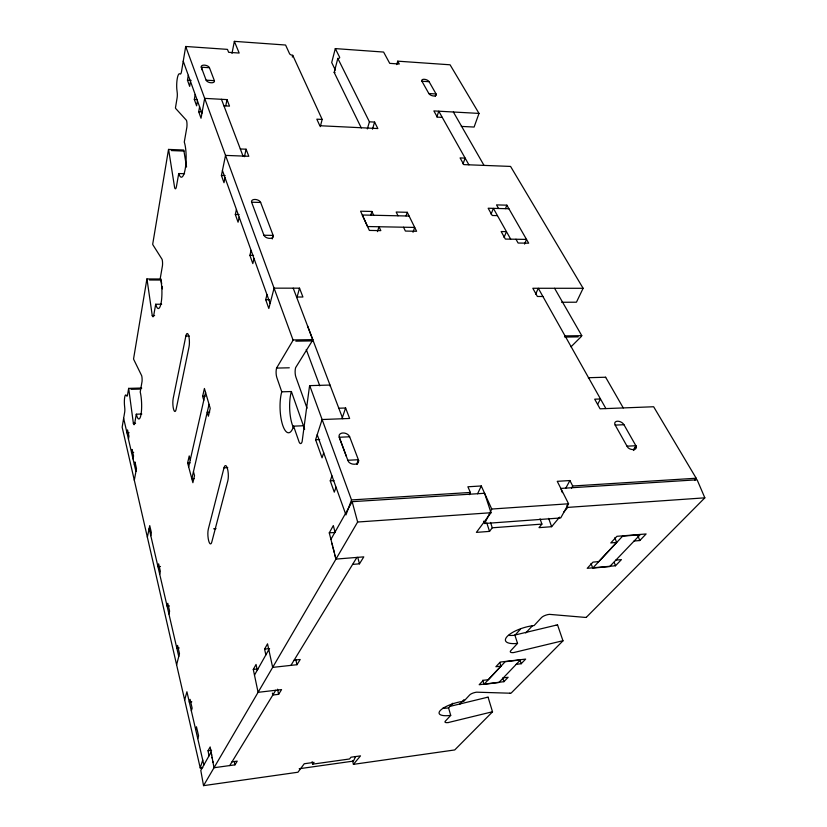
<?xml version="1.0" encoding="UTF-8"?>
<svg xmlns="http://www.w3.org/2000/svg" width="827" height="827" viewBox="0 0 827 827"><rect width="100%" height="100%" fill="white"/><g stroke="black" fill="none" stroke-linecap="round" stroke-linejoin="round"><path stroke-width="1.24" d="M141.665 388.256A4.342 0.92 87.9 0 0 141.613 388.018L128.64 388.38L127.554 394.903A4.352 0.879 87.9 0 1 126.851 396.123L126.055 394.986A8.652 1.737 87.8 0 0 124.443 404.723L124.794 408.424A4.29 0.858 87.7 0 1 124.691 412.073L122.158 427.187L200.237 767.973L202.78 767.621M160.893 278.999L146.906 278.957L133.56 358.877A4.507 0.93 88.2 0 0 133.809 359.631L141.706 375.768A4.59 0.972 88 0 1 142.027 381.609L140.218 392.008A15.816 3.318 87.8 0 1 141.024 414.451A15.816 3.318 87.8 0 1 136.31 414.203L134.667 423.486A4.435 0.91 87.6 0 1 133.374 423.352L128.826 389.393A4.362 0.889 87.9 0 0 128.64 388.38M186.561 167.054L183.956 151.072A5.282 1.261 -89.5 0 0 183.697 150.018L168.522 149.418L152.695 244.213A4.941 1.096 89.4 0 0 152.974 244.937L162.102 259.368A5.034 1.147 89.2 0 1 162.454 265.715L160.314 278.027A17.315 3.897 88.9 0 1 161.182 302.527A17.315 3.897 88.9 0 1 155.693 304.253L153.76 315.19A4.838 1.075 88.7 0 1 152.251 315.583L147.123 279.991A4.776 1.034 89 0 0 146.906 278.957M320.276 126.665L322.168 119.439L292.737 55.306A2.698 1.323 15.4 0 1 289.533 53.672L285.584 45.03L234.351 41.35L239.168 53.042L228.645 52.328L227.456 49.372L185.703 46.477L181.537 71.411A5.655 1.313 -88.7 0 1 180.472 74.058L179.304 73.706A11.206 2.615 -88.9 0 0 176.792 88.861L177.278 93.203A5.531 1.282 -89 0 1 177.071 98.155L175.448 107.903A5.52 1.282 -89.1 0 0 175.769 108.575L186.468 120.329A5.634 1.354 -89.2 0 1 186.861 127.275L184.276 142.068A19.29 4.59 -89.5 0 1 185.207 169.049A19.29 4.59 -89.5 0 1 178.735 173.536L176.42 186.633A5.375 1.261 -89.9 0 1 174.652 187.75L168.77 150.473A5.303 1.209 -89.6 0 0 168.522 149.418M190.52 81.439L189.662 86.359L187.471 80.198L188.308 75.329M128.443 439.178L128.96 436.18L127.503 429.885L126.996 432.852L129.136 432.769M197.477 100.904L196.599 105.804L194.324 99.426L195.203 94.485M133.023 458.913L133.56 455.956L132.051 449.485L131.524 452.472L133.685 452.379M134.408 464.888L134.946 461.931L136.476 468.516L134.315 480.229M223.931 105.825L229.513 106.125L227.001 99.602L204.682 98.372L201.023 118.23L198.697 111.717L199.596 106.807M231.994 53.393L234.351 41.35M225.781 105.773L227.001 99.602M185.848 336.082L173.194 398.48A7.639 1.809 87.8 0 0 173.567 409.251A7.639 1.809 87.8 0 0 176.12 409.355L189.011 346.999A8.032 1.974 88.5 0 0 188.639 335.628A8.032 1.974 88.5 0 0 185.848 336.082L189.3 336.031M147.361 537.199L149.739 525.61L151.393 532.753L150.793 535.669M225.037 177.743L224.003 182.715L221.419 175.469L225.533 155.393L248.813 156.293L246.084 149.201L240.316 148.963M244.451 156.696L246.084 149.201M239.189 217.191L238.073 222.194L235.323 214.482L236.419 209.489M159.714 574.217L160.355 571.333L158.619 563.838L157.978 566.733L160.49 566.526M193.456 471.669L194.521 475.659L192.887 482.699L187.626 462.996L189.218 455.935L190.272 459.833M203.773 400.268L202.636 396.329L204.414 388.473L210.223 408.362L208.394 416.208L207.226 412.187L209.717 412.104M188.67 466.893L205.561 392.411M209.045 404.341L191.823 478.719L194.386 478.575M292.313 57.094L292.737 55.306M254.023 258.562L252.824 263.586L249.899 255.367L251.077 250.354M168.925 614.006L169.607 611.163L167.778 603.297L167.106 606.16L169.463 605.943M272.269 238.951L273.148 235.395L260.639 202.45A4.735 2.729 14.6 0 0 255.047 199.452A4.735 2.729 14.6 0 0 251.625 202.222L263.937 235.25A4.859 2.874 15 0 0 269.695 238.372A4.859 2.874 15 0 0 273.158 235.395L263.937 235.25M296.562 297.017L302.92 297.007L299.529 288.168L274.078 288.158L268.827 308.471L265.694 299.684L266.976 294.67M224.014 467.793L208.311 529.177A8.332 2.14 86.4 0 0 208.693 540.848A8.332 2.14 86.4 0 0 211.784 542.098L227.807 480.88A8.756 2.378 87 0 0 227.425 468.495A8.756 2.378 87 0 0 224.014 467.793L227.745 467.596M461.29 126.407L474.098 127.048L479.009 113.413L450.074 64.795L397.735 61.167L399.296 64.01L389.724 63.359L383.604 52.06L335.307 48.597L331.699 62.563L335.38 70.068M176.606 664.815L179.48 653.681L177.567 645.422L176.844 648.234L179.252 647.986M361.306 127.958L334.17 72.425L337.829 58.407A2.657 1.292 16.4 0 0 339.587 57.146L335.307 48.597M184.659 699.973L186.923 691.765L203.866 764.975M296.914 297.606L299.529 288.168M191.347 710.9L192.133 708.16L190.096 699.363L189.321 702.113L191.802 701.823M367.343 128.94L369.421 121.827L337.829 58.407M372.491 129.188L374.59 122.086L369.421 121.827M195.658 729.497L196.464 726.778L198.573 735.854L197.756 738.563M396.712 64.599L397.735 61.167M370.765 215.123L371.912 211.464L360.582 211.195L369.359 230.423L380.823 230.63L379.014 226.753L377.453 231.632M200.237 767.973L202.718 760.034M323.708 452.865L322.054 457.838L315.594 439.706L322.117 419.527L349.635 418.472L345.614 407.99L338.812 408.228M435.312 96.263L436.067 93.968L429.099 81.697A3.939 1.923 18.2 0 0 424.282 79.289A3.939 1.923 18.2 0 0 421.935 81.242L428.841 93.534A3.98 1.964 18.4 0 0 433.72 95.994A3.98 1.964 18.4 0 0 436.067 93.968L428.841 93.534M436.852 116.948L438.775 111.2L468.899 164.811M406.047 215.909L407.266 212.301L396.185 212.032L398.004 215.795M342.068 418.441L345.614 407.99M413.014 232.242L414.678 227.425L367.539 226.536L362.278 214.999L409.065 216.043M336.031 487.206L334.284 492.148L330.252 480.849L331.968 475.897M463.027 163.953L465.136 158.122L460.081 157.916L463.823 164.614L510.569 166.423L583.118 288.292L576.44 302.206L561.616 302.268M356.664 464.412L358.37 459.719L347.826 460.257M357.254 464.195L358.629 460.412L349.656 436.79A5.582 3.856 19.1 0 0 342.926 432.966A5.582 3.856 19.1 0 0 339.246 437.256L348.084 460.949C349.666 465.053 359.249 465.839 358.629 460.412M329.787 385.847A7.226 2.543 88.3 0 1 330.004 385.051L309.722 385.63L351.516 499.932L345.965 514.921L317.206 434.723M491.083 214.193L493.368 208.363L510.683 239.158M505.462 208.662L506.858 205.168L496.531 204.9L498.567 208.487M504.056 237.494L506.444 231.632L501.162 231.539L505.369 239.075L526.52 239.406L524.535 244.068M535.658 294.133L538.284 288.272L605.902 408.59M469.354 494.68L470.398 492.447L467.886 486.783L481.283 485.966L491.734 509.039L484.622 523.501L560.706 517.95L568.562 503.777L557.253 481.324L569.917 480.549L572.708 486.007L571.509 488.188M477.572 493.781L481.283 485.966M355.548 756.674L353.449 761.088L299.209 768.738M597.611 404.382L600.495 398.976L594.696 399.183L600.071 408.817L653.64 406.75L696.189 478.233L694.825 480.342M565.751 488.188L569.917 480.549M208.993 755.878L208.053 750.74L210.161 746.946L212.27 758.338M272.424 693.119L272.827 695.021L278.637 694.329L281.573 689.584L258.086 692.333L253.289 669.425L256.05 664.463L257.259 670.18M265.849 654.922L264.588 649.112L267.534 643.83L272.662 667.389L296.986 664.712L300.211 659.491L294.123 660.163M332.599 545.903L329.27 532.867L333.322 525.579L335.018 532.112M254.478 675.111L268.806 649.671M330.924 539.369L352.157 501.679L484.591 493.274L491.011 512.73L476.383 532.381L489.543 531.389L492.272 527.791L541.902 524.101L540.052 518.849M633.441 449.919L635.891 445.732L627.021 446.177M633.647 450.488L636.149 446.198L623.951 424.716A5.21 3.194 27.3 0 0 617.48 421.212A5.21 3.194 27.3 0 0 615.185 425.109L627.29 446.652C628.706 450.064 637.741 451.273 636.149 446.198M312.13 761.667L312.689 764.148L314.033 762.38L304.264 763.745L297.947 772.232L203.535 785.65L357.636 522.023L352.157 501.679M303.416 425.76L293.595 426.153A24.024 7.66 87.9 0 1 282.813 425.554A24.024 7.66 87.9 0 1 281.759 391.822L276.849 377.598A6.75 2.109 88.4 0 1 276.569 368.087L292.52 341.21A7.009 2.254 89 0 0 293.016 339.938L185.703 46.477M229.73 765.575L275.732 690.266M290.939 665.373L356.882 557.419M212.849 761.46L214.007 767.735L234.94 764.851L237.246 761.129L232.005 761.843M352.622 564.386L359.476 563.828L363.797 556.86L335.969 559.093L334.956 555.124M307.499 325.817L312.761 339.649A6.967 2.336 89.1 0 1 312.244 340.91L295.621 367.653A6.709 2.192 88.5 0 0 295.901 377.102L307.034 408.197M541.902 524.101L538.987 527.657L551.63 526.706L559.59 517.164M352.55 760.716L353.429 764.344L360.489 755.878L350.979 757.212L349.532 758.979L312.689 764.148M563.642 512.306L567.746 507.385L704.842 497.833L697.109 479.784L560.83 488.426L562.36 492.623M442.848 708.212A18.721 5.706 -15.7 0 0 448.565 707.912L452.865 703.208M508.739 635.363A21.068 7.133 -17.1 0 0 514.932 635.25L520.307 629.357M459.667 704.335L464.019 699.632M525.734 632.986L532.516 625.667M448.575 707.902L450.715 715.386L445.267 721.258A5.241 1.53 -15.5 0 0 448.193 722.56M514.921 635.25L517.547 643.385L510.714 650.746A5.882 1.912 -16.8 0 0 513.639 652.575L561.44 641.08A5.83 1.85 -17.3 0 1 562.98 640.822L557.563 624.943M499.828 662.489L500.976 666.128L488.271 679.701L483.268 680.311L479.184 684.715L503.912 681.675L508.14 677.282L503.188 677.892M614.833 537.705L616.632 542.44L598.707 561.616L592.98 562.112L587.232 568.304L615.505 565.771L621.418 559.621L615.774 560.117M484.022 684.332L505.183 661.714L520.441 659.936L498.857 682.513L484.022 684.332L482.772 680.197M516.151 664.339L521.175 663.74L525.641 659.098L500.201 662.065L495.88 666.727L500.976 666.128M634.03 541.013L639.788 540.538L646.114 533.963L616.932 536.309L610.791 542.926L616.632 542.44M586.291 617.335L704.842 497.833M563.001 640.811L511.107 693.119A5.407 1.602 -16.4 0 1 509.835 693.202M571.012 346.792L580.999 336.837A6.42 3.401 -89.4 0 0 581.774 335.659L554.576 288.282M449.94 706.382L486.69 697.461M448.193 722.56L491.124 712.099A5.2 1.478 -15.9 0 1 492.52 711.861M514.776 635.074L556.023 625.202M353.429 764.344L454.726 749.944L492.53 711.84L488.085 697.213M208.053 750.74L211.578 750.275M253.289 669.425L258.158 668.898M264.588 649.112L269.592 648.585M329.27 532.867L335.442 532.423M357.636 522.023L491.011 512.73M491.734 509.039L568.562 503.777M213.655 528.804L216.023 528.639M351.516 499.932L470.398 492.447M572.708 486.007L696.189 478.233M330.252 480.849L333.984 480.642M187.626 462.996L190.179 462.872M315.594 439.706L319.687 439.519M349.656 436.79L339.246 437.256L346.379 456.37M615.174 425.109L623.951 424.716M133.374 423.352L135.556 423.269M136.31 414.203L141.841 414.007M281.759 391.822L291.393 391.533L304.646 429.254M202.636 396.329L205.106 396.257M130.997 389.331L140.611 389.062M623.258 407.928L605.633 377.226L588.545 377.712A6.668 3.608 89 0 0 588.379 378.073M276.569 368.087L289.295 367.798M293.016 339.938L312.761 339.649M581.774 335.659L565.058 335.907A6.451 3.349 -89.5 0 1 564.5 336.837M295.828 341.158L312.244 340.91M565.223 337.075L578.228 336.878M152.251 315.583L154.618 315.563M265.694 299.684L269.447 299.674M155.693 304.253L161.668 304.222M542.894 296.479L537.395 296.49L532.815 288.272L583.118 288.292M149.46 280.002L161.12 280.033L161.678 283.806M249.899 255.367L253.548 255.398M235.323 214.482L239.127 214.565M497.451 215.62L492.21 215.496L488.157 208.228L508.915 208.755M251.625 202.222L260.639 202.45M509.835 693.202L476.61 692.178A5.479 1.664 -16 0 0 469.715 694.918L463.885 701.203A18.773 5.613 -15.7 0 0 440.305 710.486A18.773 5.613 -15.7 0 0 450.725 715.376M178.735 173.536L184.576 173.722M221.419 175.469L225.12 175.582M171.313 150.566L183.956 151.072M322.168 119.439L316.834 119.171L319.822 125.725L377.836 128.547L374.59 122.086M198.697 111.717L202.45 111.903M442.249 117.393L437.328 117.124L433.875 110.932L479.009 113.413M194.324 99.426L197.053 99.581M209.448 67.711L201.281 67.194L206.119 80.167L214.369 80.653L209.448 67.711A4.259 2.161 13.5 0 0 204.507 65.147A4.259 2.161 13.5 0 0 201.292 67.194L202.481 70.409M187.471 80.198L191.13 80.415M421.935 81.242L429.099 81.697M453.372 112.007L484.022 165.4M506.858 205.168L528.68 243.19L518.115 243.035L515.976 239.241M407.266 212.301L416.601 231.271L405.385 231.064L403.524 227.218M371.912 211.464L373.67 215.258M483.599 521.196L484.622 523.501M637.948 535.834L639.788 540.538M221.45 99.292L243.024 156.076M293.203 288.168L342.802 418.731M614.203 562.319L615.505 565.771M306.248 349.49L319.78 385.816M591.036 563.435L592.318 566.929M566.971 505.266L567.746 507.385M183.243 61.208L201.922 113.309M222.432 170.496L270.119 303.447M548.673 518.374L551.63 526.706M293.595 426.153L299.188 442.218A7.04 2.305 87.5 0 0 302.113 441.721L309.35 387.305A7.267 2.45 88.2 0 1 309.722 385.63M490.525 522.447L492.272 527.791M486.762 522.871L489.543 531.389M520.018 660.132L521.175 663.74M502.806 678.14L503.912 681.675M357.75 557.315L359.476 563.828M331.927 543.287L334.273 552.477M332.93 547.216L335.969 559.093M123.636 418.359L135.928 471.462M149.139 528.536L178.756 656.493M295.859 659.801L296.986 664.712M277.521 689.211L278.637 694.329M234.434 762.256L234.94 764.851M211.691 755.216L211.112 752.115L200.796 770.433L203.535 785.65M212.074 757.294L213.046 762.504M162.051 286.328L162.433 288.84M214.369 80.653A4.311 2.212 13.6 0 1 211.133 82.772A4.311 2.212 13.6 0 1 206.119 80.167M335.049 72.383A2.626 1.303 16.3 0 1 334.17 72.425M556.013 625.222A5.789 1.892 -17.3 0 1 557.532 624.964M517.547 643.385A21.14 7.04 -17 0 1 507.158 636.49A21.14 7.04 -17 0 1 534.108 625.543L541.478 617.604A6.192 2.109 -17.4 0 1 549.386 614.358L584.906 617.376A6.109 2.047 -18.3 0 0 586.26 617.366M486.7 697.43A5.158 1.561 -16.2 0 1 488.116 697.171M605.467 377.588A6.626 3.67 89.1 0 1 605.633 377.226M293.513 427.807A23.952 7.805 87.9 0 1 291.393 391.533M622.617 536.154L592.742 568.097L609.695 566.578L640.119 534.749L622.617 536.154"/></g></svg>
